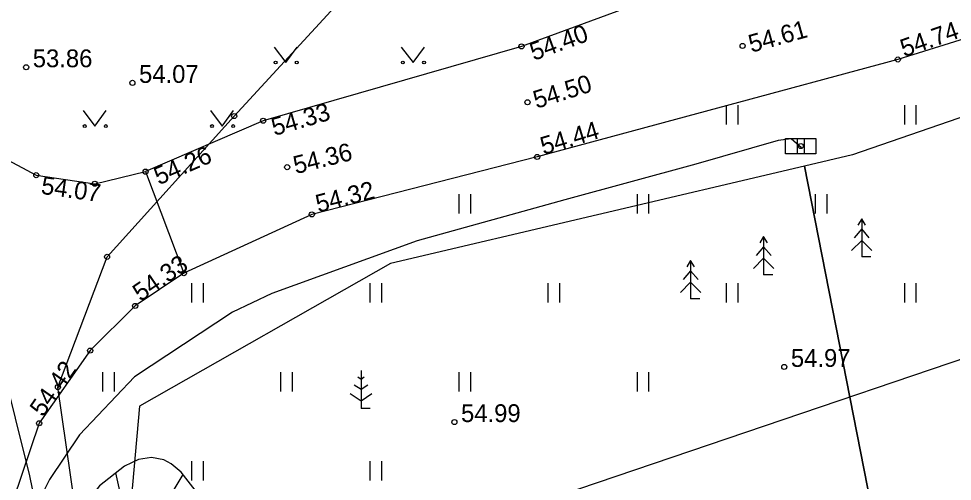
# Model space of a CAD drawing. Extents: x 643122 to 643306, y 6455802 to 6456010.
# Drawn here: x 643150.03 to 643186.71, y 6455927.26 to 6455945.45 of the extents above; entities that cross this region are included whole.
import ezdxf

# ---------------------------------------------------------------- set-up
doc = ezdxf.new("R2010")
doc.units = 0
for name, color, linetype in [('HALJASTUS', 7, 'Continuous'), ('KORGUS', 7, 'Continuous'), ('KPKAABEL', 7, 'Continuous'), ('MOOTMPUNKT', 7, 'Continuous'), ('MOOTPIIR', 7, 'Continuous'), ('MPKAABEL', 7, 'Continuous'), ('PIIR', 7, 'Continuous'), ('POST', 7, 'Continuous'), ('PUU', 7, 'Continuous'), ('RELJEEF', 7, 'Continuous'), ('SITRASS', 7, 'Continuous'), ('TEE', 7, 'Continuous')]:
    doc.layers.add(name, color=color, linetype=linetype)

msp = doc.modelspace()

# ---------------------------------------------------------------- linework, layer by layer
at = {"layer": 'HALJASTUS'}
for p, q in [((643160.063, 6455944.334), (643160.527, 6455943.728)), ((643160.527, 6455943.728), (643160.972, 6455944.334)), ((643165.063, 6455944.334), (643165.527, 6455943.728)), ((643165.527, 6455943.728), (643165.972, 6455944.334)), ((643152.563, 6455941.834), (643153.027, 6455941.228)), ((643153.027, 6455941.228), (643153.472, 6455941.834)), ((643157.563, 6455941.834), (643158.027, 6455941.228)), ((643158.027, 6455941.228), (643158.472, 6455941.834)), ((643177.836, 6455941.289), (643177.836, 6455942.051)), ((643178.291, 6455941.289), (643178.291, 6455942.051)), ((643184.836, 6455941.289), (643184.836, 6455942.051)), ((643185.291, 6455941.289), (643185.291, 6455942.051)), ((643167.336, 6455937.789), (643167.336, 6455938.551)), ((643167.791, 6455937.789), (643167.791, 6455938.551)), ((643174.336, 6455937.789), (643174.336, 6455938.551)), ((643174.791, 6455937.789), (643174.791, 6455938.551)), ((643181.336, 6455937.789), (643181.336, 6455938.551)), ((643181.791, 6455937.789), (643181.791, 6455938.551)), ((643156.836, 6455934.289), (643156.836, 6455935.051)), ((643157.291, 6455934.289), (643157.291, 6455935.051)), ((643163.836, 6455934.289), (643163.836, 6455935.051)), ((643164.291, 6455934.289), (643164.291, 6455935.051)), ((643170.836, 6455934.289), (643170.836, 6455935.051)), ((643171.291, 6455934.289), (643171.291, 6455935.051)), ((643177.836, 6455934.289), (643177.836, 6455935.051)), ((643178.291, 6455934.289), (643178.291, 6455935.051)), ((643184.836, 6455934.289), (643184.836, 6455935.051)), ((643185.291, 6455934.289), (643185.291, 6455935.051)), ((643153.336, 6455930.789), (643153.336, 6455931.551)), ((643153.791, 6455930.789), (643153.791, 6455931.551)), ((643160.336, 6455930.789), (643160.336, 6455931.551)), ((643160.791, 6455930.789), (643160.791, 6455931.551)), ((643167.336, 6455930.789), (643167.336, 6455931.551)), ((643167.791, 6455930.789), (643167.791, 6455931.551)), ((643174.336, 6455930.789), (643174.336, 6455931.551)), ((643174.791, 6455930.789), (643174.791, 6455931.551)), ((643156.836, 6455927.289), (643156.836, 6455928.051)), ((643157.291, 6455927.289), (643157.291, 6455928.051)), ((643163.836, 6455927.289), (643163.836, 6455928.051)), ((643164.291, 6455927.289), (643164.291, 6455928.051))]:
    msp.add_line(p, q, dxfattribs=at)
for centre in [(643160.126, 6455943.728), (643160.954, 6455943.728), (643165.126, 6455943.728), (643165.954, 6455943.728), (643152.626, 6455941.228), (643153.454, 6455941.228), (643157.626, 6455941.228), (643158.454, 6455941.228)]:
    msp.add_circle(centre, 0.055, dxfattribs=at)
at = {"layer": 'KORGUS'}
for centre in [(643169.782, 6455944.356), (643178.468, 6455944.374), (643150.325, 6455943.538), (643184.566, 6455943.844), (643154.5, 6455942.924), (643170.019, 6455942.161), (643159.632, 6455941.436), (643170.399, 6455940.012), (643160.58, 6455939.611), (643150.723, 6455939.297), (643155.018, 6455939.434), (643161.547, 6455937.755), (643154.606, 6455934.156), (643180.106, 6455931.76), (643167.148, 6455929.591), (643150.836, 6455929.545)]:
    msp.add_circle(centre, 0.1, dxfattribs=at)
at = {"layer": 'KPKAABEL'}
msp.add_lwpolyline([(643150.686, 6455926.462), (643150.469, 6455927.475), (643149.345, 6455932.016), (643148.092, 6455938.516), (643147.253, 6455942.37), (643146.857, 6455944.202), (643146.002, 6455947.715), (643144.903, 6455953.09), (643143.829, 6455958.072), (643142.725, 6455963.304), (643141.785, 6455968.272), (643140.459, 6455973.813), (643139.192, 6455978.838), (643138.755, 6455980.799)], dxfattribs=at)
at = {"layer": 'MOOTMPUNKT'}
for centre in [(643158.496, 6455941.62), (643180.751, 6455940.438), (643153.018, 6455938.961), (643153.503, 6455936.087), (643156.524, 6455935.445), (643152.84, 6455932.398), (643151.575, 6455930.967)]:
    msp.add_circle(centre, 0.1, dxfattribs=at)
at = {"layer": 'MOOTPIIR'}
msp.add_lwpolyline([(643161.096, 6455923.249), (643171.115, 6455862.775), (643238.708, 6455923.343), (643267.278, 6455969.239), (643205.551, 6455938.34)], close=True, dxfattribs=at)
at = {"layer": 'MPKAABEL'}
msp.add_lwpolyline([(643180.782, 6455940.374), (643180.382, 6455940.73), (643179.862, 6455940.662), (643176.631, 6455939.729), (643171.491, 6455938.331), (643165.685, 6455936.712), (643159.975, 6455934.646), (643158.435, 6455933.913), (643154.583, 6455931.366), (643152.418, 6455929.094), (643151.236, 6455927.339), (643150.811, 6455926.465)], dxfattribs=at)
at = {"layer": 'PIIR'}
for points in [[(643180.9, 6455939.65), (643186.82, 6455909.47), (643213.15, 6455928.69), (643239.18, 6455947.7), (643225.38, 6455957.63), (643204.69, 6455947.67), (643182.79, 6455940.09)], [(643154.78, 6455930.22), (643153.48, 6455915.65), (643159.29, 6455886.05), (643187.48, 6455906.13), (643186.82, 6455909.47), (643180.9, 6455939.65), (643164.64, 6455935.83)]]:
    msp.add_lwpolyline(points, close=True, dxfattribs=at)
at = {"layer": 'POST'}
for p, q in [((643180.615, 6455940.736), (643180.615, 6455940.14)), ((643180.887, 6455940.736), (643180.887, 6455940.14))]:
    msp.add_line(p, q, dxfattribs=at)
msp.add_lwpolyline([(643180.154, 6455940.736), (643181.348, 6455940.736), (643181.348, 6455940.14), (643180.154, 6455940.14)], close=True, dxfattribs=at)
at = {"layer": 'PUU'}
for p, q in [((643183.147, 6455937.583), (643182.997, 6455937.333)), ((643183.297, 6455937.333), (643183.147, 6455937.583)), ((643183.147, 6455937.583), (643183.147, 6455936.083)), ((643183.147, 6455937.183), (643182.847, 6455936.833)), ((643183.447, 6455936.833), (643183.147, 6455937.183)), ((643179.296, 6455936.882), (643179.146, 6455936.632)), ((643179.446, 6455936.632), (643179.296, 6455936.882)), ((643179.296, 6455936.882), (643179.296, 6455935.382)), ((643183.147, 6455936.733), (643182.747, 6455936.333)), ((643183.547, 6455936.333), (643183.147, 6455936.733)), ((643179.296, 6455936.482), (643178.996, 6455936.132)), ((643179.596, 6455936.132), (643179.296, 6455936.482)), ((643176.428, 6455935.94), (643176.278, 6455935.69)), ((643176.578, 6455935.69), (643176.428, 6455935.94)), ((643176.428, 6455935.94), (643176.428, 6455934.44)), ((643179.296, 6455936.032), (643178.896, 6455935.632)), ((643179.696, 6455935.632), (643179.296, 6455936.032)), ((643183.507, 6455936.083), (643183.147, 6455936.083)), ((643176.428, 6455935.54), (643176.128, 6455935.19)), ((643176.728, 6455935.19), (643176.428, 6455935.54)), ((643179.656, 6455935.382), (643179.296, 6455935.382)), ((643176.428, 6455935.09), (643176.028, 6455934.69)), ((643176.828, 6455934.69), (643176.428, 6455935.09)), ((643176.788, 6455934.44), (643176.428, 6455934.44)), ((643163.479, 6455931.619), (643163.479, 6455930.119)), ((643163.479, 6455931.269), (643163.355, 6455931.352)), ((643163.603, 6455931.352), (643163.479, 6455931.269)), ((643163.479, 6455930.869), (643163.212, 6455931.047)), ((643163.746, 6455931.047), (643163.479, 6455930.869)), ((643163.055, 6455930.708), (643163.479, 6455930.426)), ((643163.479, 6455930.426), (643163.903, 6455930.708)), ((643163.839, 6455930.119), (643163.479, 6455930.119))]:
    msp.add_line(p, q, dxfattribs=at)
at = {"layer": 'RELJEEF'}
for p, q in [((643154.434, 6455925.024), (643153.847, 6455927.593)), ((643154.981, 6455925.01), (643156.491, 6455927.524))]:
    msp.add_line(p, q, dxfattribs=at)
msp.add_lwpolyline([(643156.187, 6455922.361), (643156.61, 6455922.691), (643157.022, 6455923.271), (643157.274, 6455923.884), (643157.534, 6455925.041), (643157.641, 6455926.039), (643156.41, 6455927.628), (643156.025, 6455927.951), (643155.734, 6455928.103), (643155.254, 6455928.199), (643154.738, 6455928.119), (643154.186, 6455927.858), (643153.204, 6455927.089), (643152.578, 6455926.276), (643152.373, 6455925.708), (643152.31, 6455925.003), (643152.403, 6455924.223), (643152.588, 6455923.524), (643152.905, 6455922.847), (643153.286, 6455922.413), (643153.718, 6455922.153), (643154.294, 6455921.998), (643154.903, 6455921.982), (643155.664, 6455922.133)], close=True, dxfattribs=at)
at = {"layer": 'SITRASS'}
msp.add_lwpolyline([(643123.56, 6455804.677), (643132.168, 6455812.108), (643139.611, 6455818.095), (643143.106, 6455821.471), (643150.677, 6455828.472), (643151.58, 6455829.077), (643151.967, 6455831.645), (643161.531, 6455841.041), (643166.206, 6455845.275), (643166.359, 6455850.126), (643163.074, 6455867.434), (643160.309, 6455881.405), (643157.714, 6455897.635), (643155.538, 6455909.712), (643152.909, 6455921.71), (643151.575, 6455930.967), (643153.503, 6455936.087), (643158.496, 6455941.62), (643162.754, 6455946.254), (643161.951, 6455946.762), (643157.251, 6455949.651), (643156.79, 6455950.072)], dxfattribs=at)
at = {"layer": 'TEE'}
for points in [[(643137.916, 6455980.653), (643139.891, 6455971.723), (643142.712, 6455958.158), (643145.812, 6455943.894), (643146.375, 6455942.08), (643148.109, 6455940.679), (643150.723, 6455939.297), (643153.018, 6455938.961), (643155.018, 6455939.434), (643156.524, 6455935.445), (643154.606, 6455934.156), (643152.84, 6455932.398), (643150.836, 6455929.545), (643149.819, 6455926.526), (643149.777, 6455923.81)], [(643175.642, 6455955.589), (643176.086, 6455953.115), (643176.606, 6455950.582), (643176.611, 6455948.916), (643176.367, 6455947.494), (643175.593, 6455946.504), (643169.782, 6455944.356), (643159.632, 6455941.436), (643155.018, 6455939.434)], [(643194.059, 6455946.811), (643184.566, 6455943.844), (643170.399, 6455940.012), (643161.547, 6455937.755), (643156.524, 6455935.445)]]:
    msp.add_lwpolyline(points, dxfattribs=at)

# ---------------------------------------------------------------- texts
at = {"layer": 'KORGUS'}
for s, rotation, p in [(' 54.40', 20.0432, (643170.022, 6455943.698)), (' 54.61', 15.472, (643178.561, 6455944.037)), (' 54.74', 19.2667, (643184.566, 6455943.844)), (' 54.50', 17.3331, (643170.123, 6455941.826)), (' 54.33', 16.1048, (643159.826, 6455940.763)), (' 54.44', 16.7995, (643170.399, 6455940.012)), (' 54.26', 23.4511, (643155.297, 6455938.792)), (' 54.36', 14.0437, (643160.665, 6455939.272)), (' 54.07', 351.8971, (643150.624, 6455938.604)), (' 54.32', 14.3892, (643161.547, 6455937.755)), (' 54.33', 34.6176, (643154.606, 6455934.156)), (' 54.42', 54.904, (643150.836, 6455929.545))]:
    msp.add_text(s, height=0.7, rotation=rotation, dxfattribs=at).set_placement(p)
for s, p in [(' 53.86', (643150.325, 6455943.538)), (' 54.07', (643154.5, 6455942.924)), (' 54.97', (643180.106, 6455931.76)), (' 54.99', (643167.148, 6455929.591))]:
    msp.add_text(s, height=0.7, dxfattribs=at).set_placement(p)

doc.saveas('drawing.dxf')
